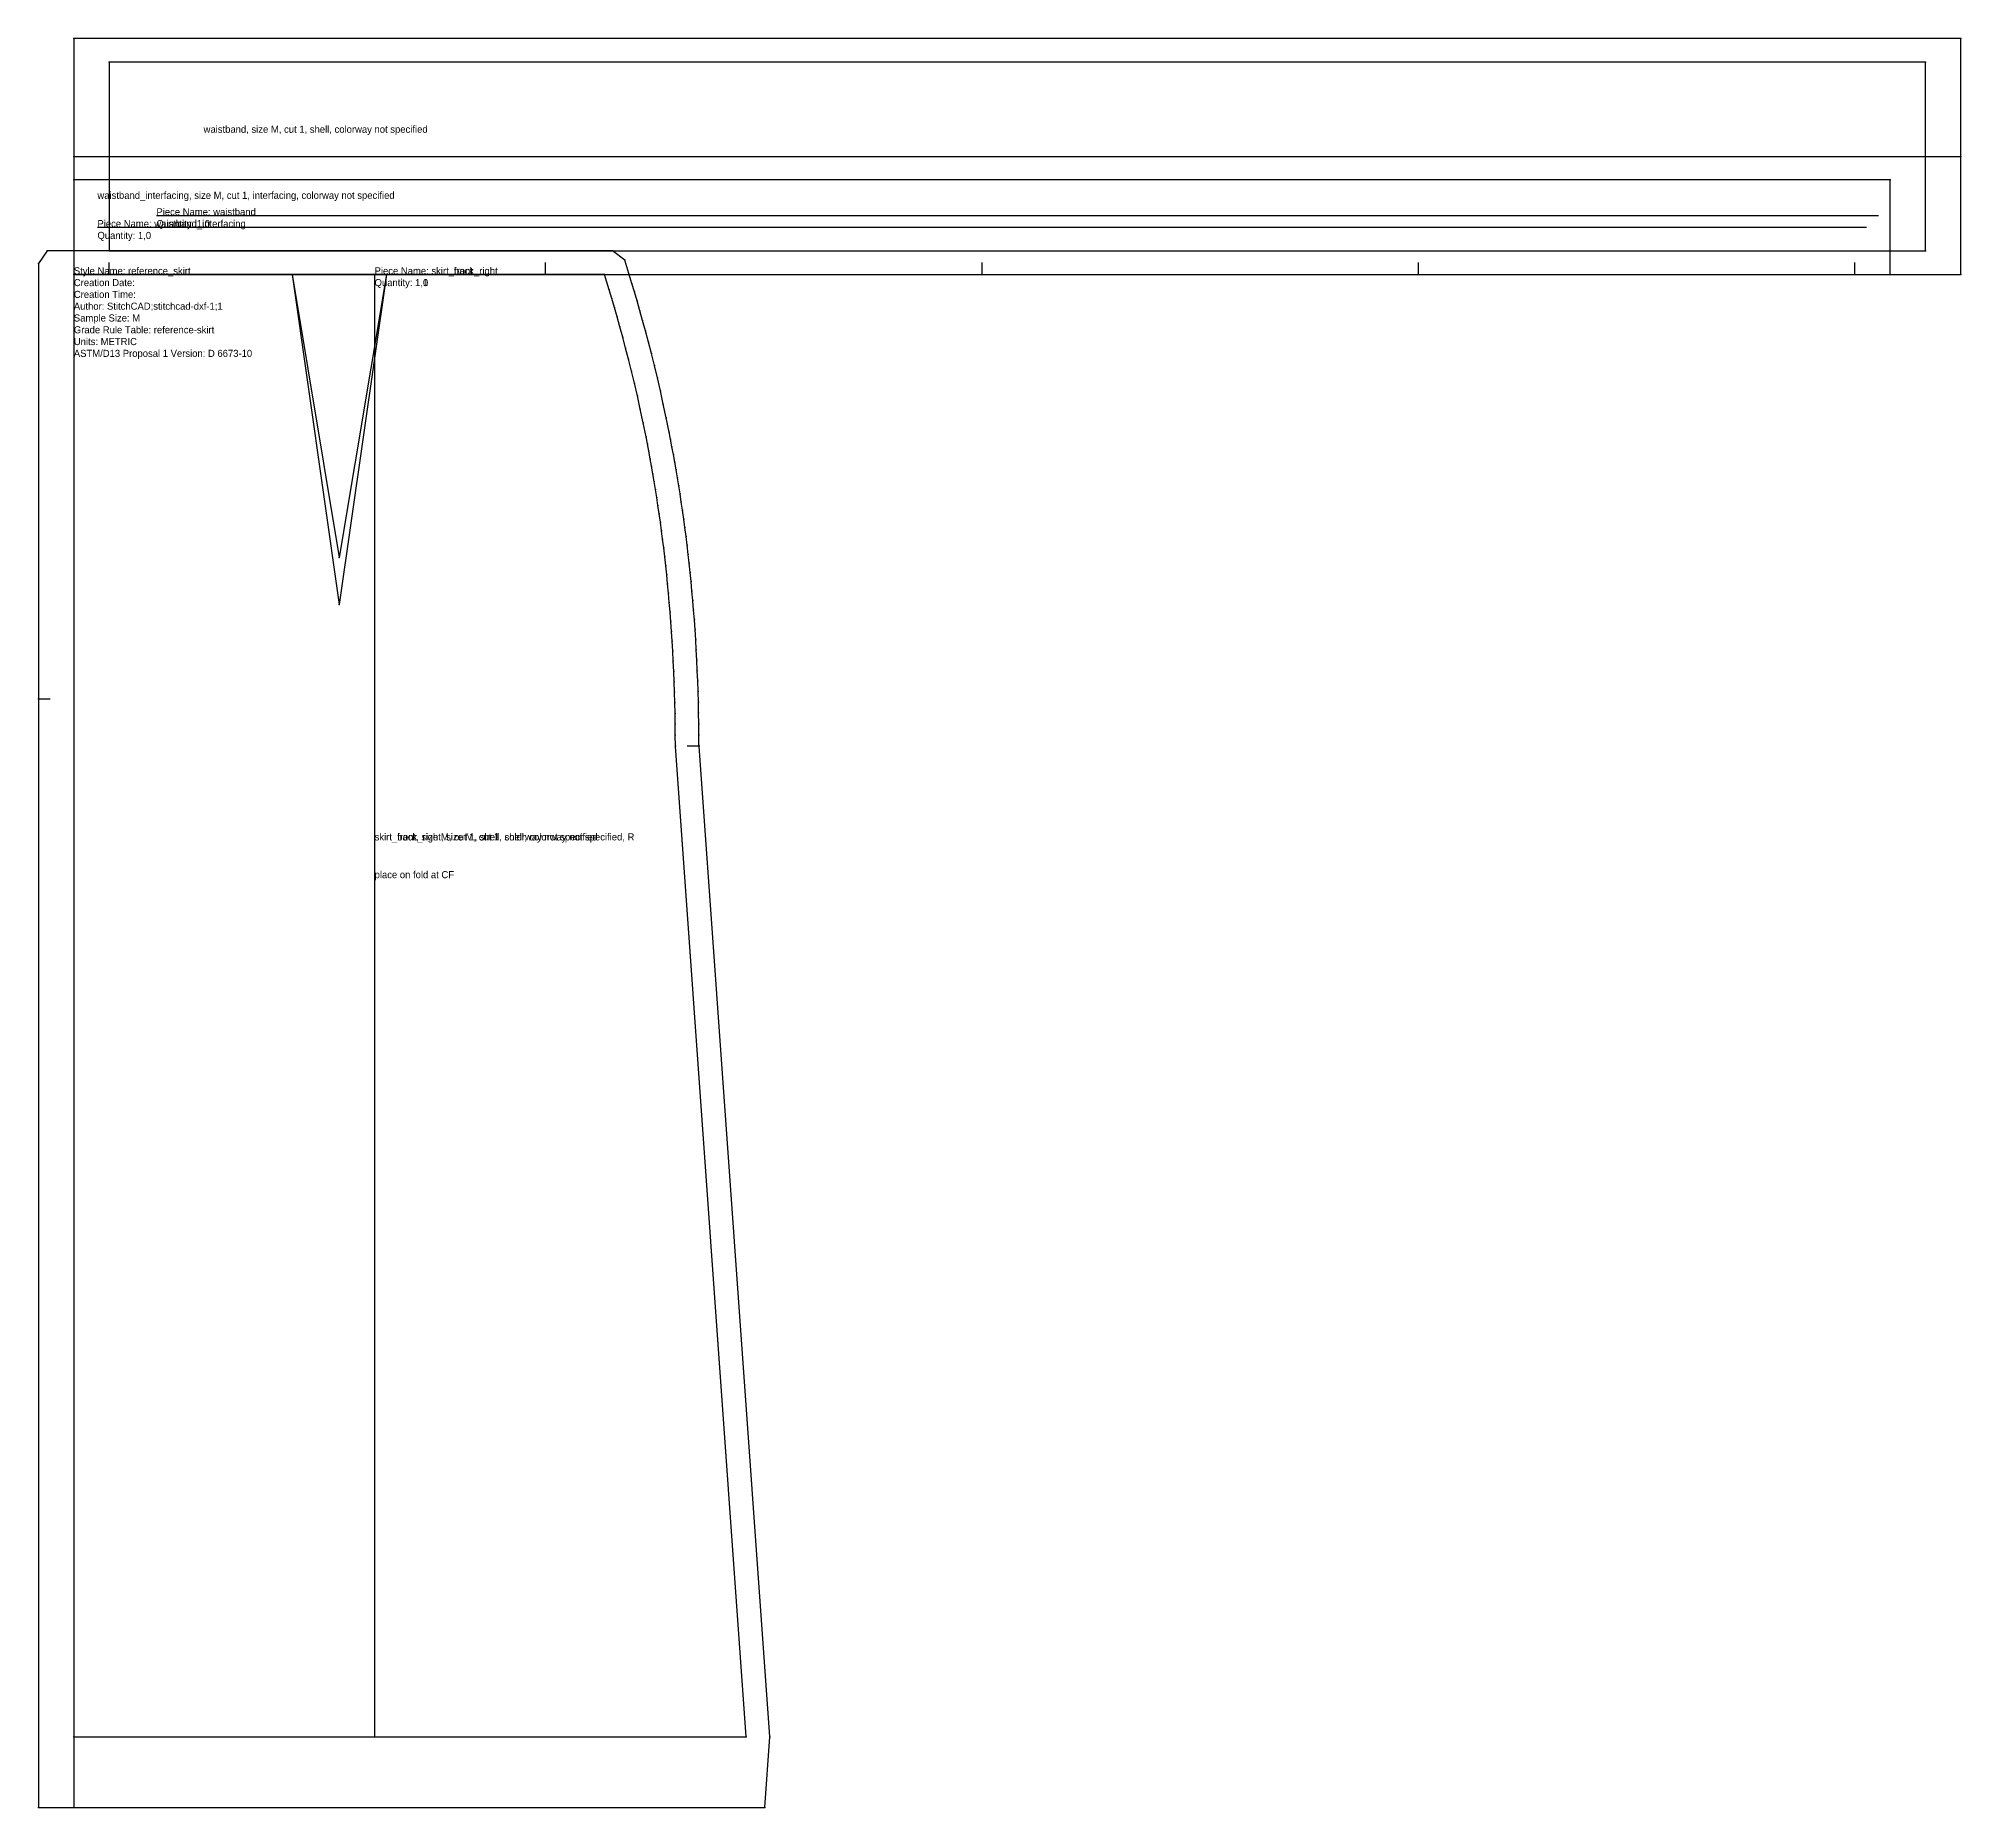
# Model space of a CAD drawing. Extents: x -15 to 800, y -650 to 100.
import ezdxf

# ---------------------------------------------------------------- set-up
doc = ezdxf.new("R2010")
doc.units = 0
doc.layers.get('0').update_dxf_attribs({"linetype": 'CONTINUOUS'})
for name, color, linetype in [('1', 1, 'CONTINUOUS'), ('14', 2, 'CONTINUOUS'), ('15', 2, 'CONTINUOUS'), ('2', 1, 'CONTINUOUS'), ('3', 1, 'CONTINUOUS'), ('7', 7, 'CONTINUOUS'), ('8', 4, 'CONTINUOUS')]:
    doc.layers.add(name, color=color, linetype=linetype)

# ---------------------------------------------------------------- blocks, each defined once
blk = doc.blocks.new('skirt_back_right_M')
at = {"layer": '1'}
blk.add_lwpolyline([(0, -620), (285, -620), (255, -200), (254.99, -195.34), (254.94, -190.72), (254.87, -186.16), (254.77, -181.64), (254.65, -177.17), (254.5, -172.75), (254.32, -168.38), (254.12, -164.06), (253.9, -159.79), (253.65, -155.56), (253.38, -151.39), (253.09, -147.26), (252.77, -143.19), (252.44, -139.16), (252.09, -135.18), (251.72, -131.25), (251.33, -127.37), (250.92, -123.53), (250.49, -119.75), (250.05, -116.01), (249.6, -112.33), (249.13, -108.69), (248.64, -105.1), (248.14, -101.56), (247.63, -98.07), (247.11, -94.63), (246.57, -91.23), (246.03, -87.89), (245.47, -84.59), (244.91, -81.35), (244.33, -78.15), (243.75, -75), (243.16, -71.9), (242.56, -68.85), (241.35, -62.89), (240.13, -57.13), (238.89, -51.56), (237.64, -46.19), (236.39, -41.01), (235.14, -36.03), (233.91, -31.25), (232.68, -26.66), (231.48, -22.26), (230.3, -18.06), (229.16, -14.06), (228.05, -10.25), (226.98, -6.64), (225, 0), (0, 0)], close=True, dxfattribs=at)
at = {"layer": '14'}
blk.add_lwpolyline([(-15, -650), (292.88, -650), (295.03, -620), (265.03, -200), (265, -199.62), (264.99, -195.21), (264.94, -190.63), (264.87, -185.96), (264.77, -181.44), (264.64, -176.9), (264.49, -172.31), (264.31, -168.06), (264.11, -163.53), (263.88, -159.18), (263.63, -155.01), (263.36, -150.76), (263.05, -146.42), (262.75, -142.44), (262.4, -138.28), (262.05, -134.3), (261.67, -130.23), (261.28, -126.37), (260.85, -122.39), (260.45, -118.75), (259.98, -114.77), (259.52, -111.1), (259.03, -107.33), (258.56, -103.83), (258.03, -100.04), (257.51, -96.53), (256.99, -93.1), (256.45, -89.68), (255.89, -86.26), (255.34, -82.95), (254.76, -79.62), (254.18, -76.44), (253.57, -73.12), (252.95, -69.86), (252.39, -66.98), (251.14, -60.83), (249.9, -55), (248.64, -49.35), (247.36, -43.83), (246.11, -38.67), (244.84, -33.59), (243.59, -28.75), (242.3, -23.9), (241.13, -19.63), (239.96, -15.46), (238.77, -11.29), (237.63, -7.37), (236.59, -3.85), (233.63, 6.04), (228.32, 10), (-11.36, 10), (-15, 4.54), (-15, -180)], close=True, dxfattribs=at)
at = {"layer": '2'}
for p in [(-11.36, 10), (228.32, 10), (-15, 4.54), (0, 0), (92.5, 0), (132.5, 0), (225, 0), (233.63, 6.04), (112.5, -140), (0, -620), (285, -620), (-15, -650), (292.88, -650)]:
    blk.add_point(p, dxfattribs=at)
at = {"layer": '3'}
for p in [(226.98, -6.64), (236.59, -3.85), (237.63, -7.37), (228.05, -10.25), (229.16, -14.06), (238.77, -11.29), (239.96, -15.46), (230.3, -18.06), (231.48, -22.26), (241.13, -19.63), (242.3, -23.9), (232.68, -26.66), (233.91, -31.25), (243.59, -28.75), (235.14, -36.03), (244.84, -33.59), (246.11, -38.67), (236.39, -41.01), (237.64, -46.19), (247.36, -43.83), (238.89, -51.56), (248.64, -49.35), (249.9, -55), (240.13, -57.13), (241.35, -62.89), (251.14, -60.83), (242.56, -68.85), (243.16, -71.9), (252.39, -66.98), (252.95, -69.86), (253.57, -73.12), (243.75, -75), (244.33, -78.15), (244.91, -81.35), (254.18, -76.44), (254.76, -79.62), (245.47, -84.59), (246.03, -87.89), (255.34, -82.95), (255.89, -86.26), (246.57, -91.23), (247.11, -94.63), (256.45, -89.68), (256.99, -93.1), (257.51, -96.53), (247.63, -98.07), (248.14, -101.56), (248.64, -105.1), (258.03, -100.04), (258.56, -103.83), (249.13, -108.69), (249.6, -112.33), (259.03, -107.33), (259.52, -111.1), (250.05, -116.01), (250.49, -119.75), (259.98, -114.77), (260.45, -118.75), (250.92, -123.53), (251.33, -127.37), (260.85, -122.39), (261.28, -126.37), (261.67, -130.23), (251.72, -131.25), (252.09, -135.18), (262.05, -134.3), (262.4, -138.28), (252.44, -139.16), (252.77, -143.19), (262.75, -142.44), (263.05, -146.42), (253.09, -147.26), (253.38, -151.39), (263.36, -150.76), (253.65, -155.56), (253.9, -159.79), (263.63, -155.01), (263.88, -159.18), (254.12, -164.06), (254.32, -168.38), (264.11, -163.53), (264.31, -168.06), (254.5, -172.75), (254.65, -177.17), (264.49, -172.31), (264.64, -176.9), (-15, -180), (254.77, -181.64), (254.87, -186.16), (264.77, -181.44), (264.87, -185.96), (254.94, -190.72), (254.99, -195.34), (264.94, -190.63), (264.99, -195.21), (255, -200), (265, -199.62), (265.03, -200), (295.03, -620)]:
    blk.add_point(p, dxfattribs=at)
at = {"layer": '7'}
blk.add_line((127.5, 0), (127.5, -620), dxfattribs=at)
at = {"layer": '8'}
for p, q in [((-15, -180), (-10, -180)), ((265.03, -200), (260.03, -200))]:
    blk.add_line(p, q, dxfattribs=at)
for points in [[(92.5, 0), (112.5, -140)], [(132.5, 0), (112.5, -140)]]:
    blk.add_lwpolyline(points, dxfattribs=at)
at = {"layer": '1'}
for s, height, p in [('# 12', 0.1, (0, 0)), ('Piece Name: skirt_back_right', 3, (127.5, 0)), ('# 11', 0.1, (225, 0)), ('Quantity: 1,1', 3, (127.5, -5)), ('# 10', 0.1, (255, -200)), ('# 2', 0.1, (0, -620)), ('# 8', 0.1, (285, -620))]:
    blk.add_text(s, height=height, dxfattribs=at).set_placement(p)
at = {"layer": '15'}
blk.add_text('skirt_back_right, size M, cut 1, shell, colorway not specified, R', height=3, dxfattribs=at).set_placement((127.5, -240))
at = {"layer": '7'}
for s, p in [('# 6', (127.5, 0)), ('# 7', (127.5, -620))]:
    blk.add_text(s, height=0.1, dxfattribs=at).set_placement(p)
at = {"layer": '8'}
for s, p in [('# 5', (92.5, 0)), ('# 4', (132.5, 0)), ('# 3', (112.5, -140))]:
    blk.add_text(s, height=0.1, dxfattribs=at).set_placement(p)
blk = doc.blocks.new('skirt_front_M')
at = {"layer": '1'}
blk.add_lwpolyline([(0, -620), (285, -620), (255, -200), (254.99, -195.34), (254.94, -190.72), (254.87, -186.16), (254.77, -181.64), (254.65, -177.17), (254.5, -172.75), (254.32, -168.38), (254.12, -164.06), (253.9, -159.79), (253.65, -155.56), (253.38, -151.39), (253.09, -147.26), (252.77, -143.19), (252.44, -139.16), (252.09, -135.18), (251.72, -131.25), (251.33, -127.37), (250.92, -123.53), (250.49, -119.75), (250.05, -116.01), (249.6, -112.33), (249.13, -108.69), (248.64, -105.1), (248.14, -101.56), (247.63, -98.07), (247.11, -94.63), (246.57, -91.23), (246.03, -87.89), (245.47, -84.59), (244.91, -81.35), (244.33, -78.15), (243.75, -75), (243.16, -71.9), (242.56, -68.85), (241.35, -62.89), (240.13, -57.13), (238.89, -51.56), (237.64, -46.19), (236.39, -41.01), (235.14, -36.03), (233.91, -31.25), (232.68, -26.66), (231.48, -22.26), (230.3, -18.06), (229.16, -14.06), (228.05, -10.25), (226.98, -6.64), (225, 0), (0, 0)], close=True, dxfattribs=at)
at = {"layer": '14'}
blk.add_lwpolyline([(0, -650), (292.88, -650), (295.03, -620), (265.03, -200), (265, -199.62), (264.99, -195.21), (264.94, -190.63), (264.87, -185.96), (264.77, -181.44), (264.64, -176.9), (264.49, -172.31), (264.31, -168.06), (264.11, -163.53), (263.88, -159.18), (263.63, -155.01), (263.36, -150.76), (263.05, -146.42), (262.75, -142.44), (262.4, -138.28), (262.05, -134.3), (261.67, -130.23), (261.28, -126.37), (260.85, -122.39), (260.45, -118.75), (259.98, -114.77), (259.52, -111.1), (259.03, -107.33), (258.56, -103.83), (258.03, -100.04), (257.51, -96.53), (256.99, -93.1), (256.45, -89.68), (255.89, -86.26), (255.34, -82.95), (254.76, -79.62), (254.18, -76.44), (253.57, -73.12), (252.95, -69.86), (252.39, -66.98), (251.14, -60.83), (249.9, -55), (248.64, -49.35), (247.36, -43.83), (246.11, -38.67), (244.84, -33.59), (243.59, -28.75), (242.3, -23.9), (241.13, -19.63), (239.96, -15.46), (238.77, -11.29), (237.63, -7.37), (236.59, -3.85), (233.63, 6.04), (228.32, 10), (0, 10)], close=True, dxfattribs=at)
at = {"layer": '2'}
for p in [(0, 10), (228.32, 10), (0, 0), (92.5, 0), (132.5, 0), (225, 0), (233.63, 6.04), (112.5, -120), (0, -620), (285, -620), (0, -650), (292.88, -650)]:
    blk.add_point(p, dxfattribs=at)
at = {"layer": '3'}
for p in [(226.98, -6.64), (236.59, -3.85), (237.63, -7.37), (228.05, -10.25), (229.16, -14.06), (238.77, -11.29), (239.96, -15.46), (230.3, -18.06), (231.48, -22.26), (241.13, -19.63), (242.3, -23.9), (232.68, -26.66), (233.91, -31.25), (243.59, -28.75), (235.14, -36.03), (244.84, -33.59), (246.11, -38.67), (236.39, -41.01), (237.64, -46.19), (247.36, -43.83), (238.89, -51.56), (248.64, -49.35), (249.9, -55), (240.13, -57.13), (241.35, -62.89), (251.14, -60.83), (242.56, -68.85), (243.16, -71.9), (252.39, -66.98), (252.95, -69.86), (253.57, -73.12), (243.75, -75), (244.33, -78.15), (244.91, -81.35), (254.18, -76.44), (254.76, -79.62), (245.47, -84.59), (246.03, -87.89), (255.34, -82.95), (255.89, -86.26), (246.57, -91.23), (247.11, -94.63), (256.45, -89.68), (256.99, -93.1), (257.51, -96.53), (247.63, -98.07), (248.14, -101.56), (248.64, -105.1), (258.03, -100.04), (258.56, -103.83), (249.13, -108.69), (249.6, -112.33), (259.03, -107.33), (259.52, -111.1), (250.05, -116.01), (250.49, -119.75), (259.98, -114.77), (260.45, -118.75), (250.92, -123.53), (251.33, -127.37), (260.85, -122.39), (261.28, -126.37), (261.67, -130.23), (251.72, -131.25), (252.09, -135.18), (262.05, -134.3), (262.4, -138.28), (252.44, -139.16), (252.77, -143.19), (262.75, -142.44), (263.05, -146.42), (253.09, -147.26), (253.38, -151.39), (263.36, -150.76), (253.65, -155.56), (253.9, -159.79), (263.63, -155.01), (263.88, -159.18), (254.12, -164.06), (254.32, -168.38), (264.11, -163.53), (264.31, -168.06), (254.5, -172.75), (254.65, -177.17), (264.49, -172.31), (264.64, -176.9), (254.77, -181.64), (254.87, -186.16), (264.77, -181.44), (264.87, -185.96), (254.94, -190.72), (254.99, -195.34), (264.94, -190.63), (264.99, -195.21), (255, -200), (265, -199.62), (265.03, -200), (295.03, -620)]:
    blk.add_point(p, dxfattribs=at)
at = {"layer": '7'}
blk.add_line((127.5, 0), (127.5, -620), dxfattribs=at)
at = {"layer": '8'}
blk.add_line((265.03, -200), (260.03, -200), dxfattribs=at)
for points in [[(92.5, 0), (112.5, -120)], [(132.5, 0), (112.5, -120)]]:
    blk.add_lwpolyline(points, dxfattribs=at)
at = {"layer": '1'}
for s, height, p in [('# 24', 0.1, (0, 0)), ('Piece Name: skirt_front', 3, (127.5, 0)), ('# 23', 0.1, (225, 0)), ('Quantity: 1,0', 3, (127.5, -5)), ('# 22', 0.1, (255, -200)), ('# 13', 0.1, (0, -620)), ('# 19', 0.1, (285, -620))]:
    blk.add_text(s, height=height, dxfattribs=at).set_placement(p)
at = {"layer": '15'}
for s, p in [('skirt_front, size M, cut 1, shell, colorway not specified', (127.5, -240)), ('place on fold at CF', (127.5, -256))]:
    blk.add_text(s, height=3, dxfattribs=at).set_placement(p)
at = {"layer": '7'}
for s, p in [('# 17', (127.5, 0)), ('# 18', (127.5, -620))]:
    blk.add_text(s, height=0.1, dxfattribs=at).set_placement(p)
at = {"layer": '8'}
for s, p in [('# 16', (92.5, 0)), ('# 15', (132.5, 0)), ('# 14', (112.5, -120))]:
    blk.add_text(s, height=0.1, dxfattribs=at).set_placement(p)
blk = doc.blocks.new('waistband_M')
at = {"layer": '1'}
blk.add_lwpolyline([(15, 10), (785, 10), (785, 90), (15, 90)], close=True, dxfattribs=at)
at = {"layer": '14'}
blk.add_lwpolyline([(0, 0), (15, 0), (200, 0), (385, 0), (570, 0), (755, 0), (800, 0), (800, 100), (0, 100)], close=True, dxfattribs=at)
at = {"layer": '2'}
for p in [(0, 100), (800, 100), (15, 90), (785, 90), (0, 50), (800, 50), (15, 10), (785, 10), (0, 0), (800, 0)]:
    blk.add_point(p, dxfattribs=at)
at = {"layer": '3'}
for p in [(15, 0), (200, 0), (385, 0), (570, 0), (755, 0)]:
    blk.add_point(p, dxfattribs=at)
at = {"layer": '7'}
blk.add_line((35, 25), (765, 25), dxfattribs=at)
at = {"layer": '8'}
for p, q in [((15, 0), (15, 5)), ((200, 0), (200, 5)), ((385, 0), (385, 5)), ((570, 0), (570, 5)), ((755, 0), (755, 5))]:
    blk.add_line(p, q, dxfattribs=at)
blk.add_lwpolyline([(0, 50), (800, 50)], dxfattribs=at)
at = {"layer": '1'}
for s, height, p in [('# 28', 0.1, (15, 90)), ('# 27', 0.1, (785, 90)), ('Piece Name: waistband', 3, (35, 25)), ('Quantity: 1,0', 3, (35, 20)), ('# 25', 0.1, (15, 10)), ('# 26', 0.1, (785, 10))]:
    blk.add_text(s, height=height, dxfattribs=at).set_placement(p)
at = {"layer": '15'}
blk.add_text('waistband, size M, cut 1, shell, colorway not specified', height=3, dxfattribs=at).set_placement((55, 60))
at = {"layer": '7'}
for s, p in [('# 29', (35, 25)), ('# 30', (765, 25))]:
    blk.add_text(s, height=0.1, dxfattribs=at).set_placement(p)
at = {"layer": '8'}
for s, p in [('# 31', (0, 50)), ('# 32', (800, 50))]:
    blk.add_text(s, height=0.1, dxfattribs=at).set_placement(p)
blk = doc.blocks.new('waistband_interfacing_M')
at = {"layer": '1'}
blk.add_lwpolyline([(0, 0), (770, 0), (770, 40), (0, 40)], close=True, dxfattribs=at)
at = {"layer": '14'}
blk.add_lwpolyline([(0, 0), (770, 0), (770, 40), (0, 40)], close=True, dxfattribs=at)
at = {"layer": '2'}
for p in [(0, 40), (770, 40), (0, 0), (770, 0)]:
    blk.add_point(p, dxfattribs=at)
at = {"layer": '7'}
blk.add_line((10, 20), (760, 20), dxfattribs=at)
at = {"layer": '1'}
for s, height, p in [('# 39', 0.1, (0, 40)), ('# 38', 0.1, (770, 40)), ('Quantity: 1,0', 3, (10, 15)), ('Piece Name: waistband_interfacing', 3, (10, 20)), ('# 36', 0.1, (0, 0)), ('# 37', 0.1, (770, 0))]:
    blk.add_text(s, height=height, dxfattribs=at).set_placement(p)
at = {"layer": '15'}
blk.add_text('waistband_interfacing, size M, cut 1, interfacing, colorway not specified', height=3, dxfattribs=at).set_placement((10, 32))
at = {"layer": '7'}
for s, p in [('# 34', (10, 20)), ('# 35', (760, 20))]:
    blk.add_text(s, height=0.1, dxfattribs=at).set_placement(p)

msp = doc.modelspace()

# ---------------------------------------------------------------- block references
for name in ['waistband_M', 'waistband_interfacing_M', 'skirt_back_right_M', 'skirt_front_M']:
    msp.add_blockref(name, (0, 0))

# ---------------------------------------------------------------- texts
at = {"layer": '1'}
for s, p in [('Style Name: reference_skirt', (0, 0)), ('Creation Date:', (0, -5)), ('Creation Time:', (0, -10)), ('Author: StitchCAD;stitchcad-dxf-1;1', (0, -15)), ('Sample Size: M', (0, -20)), ('Grade Rule Table: reference-skirt', (0, -25)), ('ASTM/D13 Proposal 1 Version: D 6673-10', (0, -35)), ('Units: METRIC', (0, -30))]:
    msp.add_text(s, height=3, dxfattribs=at).set_placement(p)

doc.saveas('drawing.dxf')
